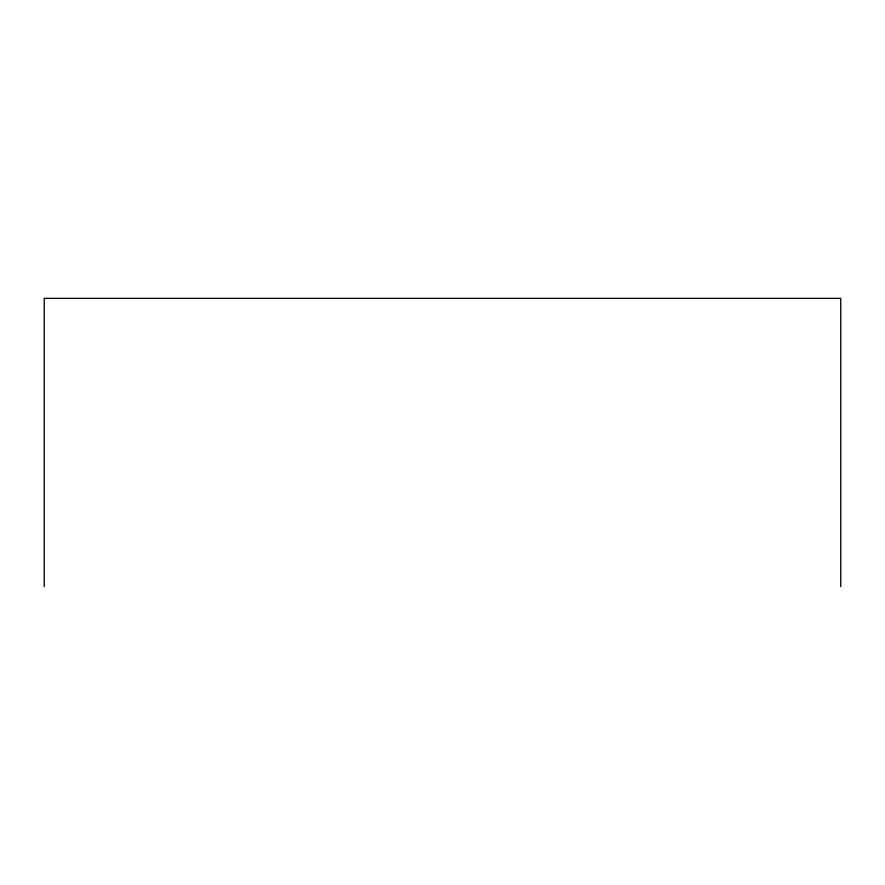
<?xml version="1.0" encoding="UTF-8"?>
<svg xmlns="http://www.w3.org/2000/svg" width="885" height="885" viewBox="0 0 885 885"><rect width="100%" height="100%" fill="white"/><g stroke="black" fill="none" stroke-linecap="round" stroke-linejoin="round"><path stroke-width="1.33" d="M840.75 586.633L840.75 298.367L44.25 298.367L44.25 586.633"/></g></svg>
